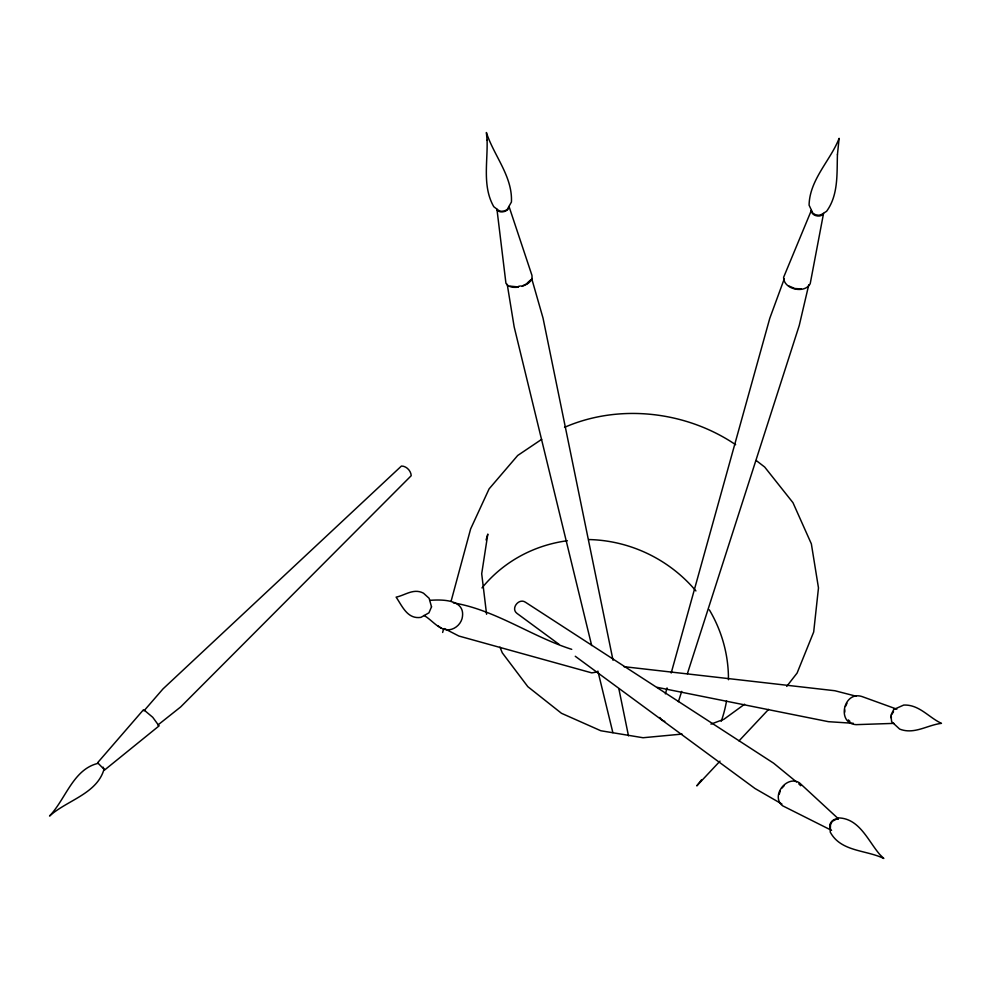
<?xml version="1.0" encoding="UTF-8"?>
<svg xmlns="http://www.w3.org/2000/svg" width="991" height="991" viewBox="0 0 991 991"><rect width="100%" height="100%" fill="white"/><g stroke="black" fill="none" stroke-linecap="round" stroke-linejoin="round"><path stroke-width="1.49" d="M808.767 284.813L799.254 325.444L687.382 673.694M442.655 632.456L443.448 629.496M451.054 601.388L470.638 528.921L489.108 488.873L517.698 455.476L541.705 439.323M665.395 693.873L667.054 687.915M671.192 673.025L769.784 318.309L784.228 278.954M143.98 710.844L163.007 688.894L401.429 466.043C406.372 465.981 411.005 470.812 411.215 475.705L180.622 706.979L157.866 725.04M486.073 539.996L487.82 534.075L481.7 573.739L486.581 614.271M779.248 794.138L780.251 791.004M678.389 701.702L681.697 691.384M158.486 725.164L152.738 717.286L144.698 710.547M891.64 714.635L893.523 711.711M845.447 706.422L846.971 703.3M530.705 279.834L527.299 283.537L521.65 286.238M786.693 686.404L797.098 673.062L813.685 631.998L818.479 587.923L811.356 543.861L792.973 502.685L764.68 467.034L756.22 460.518M701.529 779.806L696.784 785.875L720.011 761.125M143.484 709.742L97.614 762.736L104.699 769.933L159.179 725.796M781.961 788.068L784.277 785.553M739.026 740.872L768.595 709.37M527.2 283.079L529.256 281.295M744.613 704.217L723.888 719.293L710.956 724.124M597.065 672.009L591.751 672.877L458.883 636.036L444.377 628.579M521.811 286.387C526.481 284.838 533.307 281.271 531.944 275.349L509.027 206.487C509.027 211.517 500.133 213.783 497.073 210.104L496.949 209.237L505.93 283.24C508.284 287.551 514.032 287.663 518.33 287.167M564.536 427.332C619.561 403.325 686.354 411.29 735.656 444.711M518.33 286.449L520.461 285.965M682.068 734.083L643.035 737.738L600.819 730.751L561.476 713.297L527.831 686.676L502.288 652.834L499.96 647.123M518.454 286.956L509.981 286.126M893.956 723.38L856.187 724.644C836.144 723.566 843.552 690.306 862.108 696.586L896.843 709.172M801.162 288.938L794.782 288.505L788.947 286.027M98.245 763.305C73.086 769.189 65.864 798.969 49.55 816.014C67.091 800.195 96.907 793.927 104.03 769.264L103.126 767.158M429.648 600.373C442.011 599.369 466.699 599.171 462.054 618.657C460.592 623.574 456.74 627.588 451.859 629.198C440.4 632.679 432.77 620.217 423.962 615.461M853.288 723.294L828.451 721.683L657.169 687.345M623.946 666.67L834.88 690.739L856.013 696.178M838.175 819.148C832.836 817.81 827.51 824.685 830.582 829.405M453.395 602.875C495.351 609.812 531.51 636.544 571.733 649.34M664.788 721.436L661.728 719.912L659.808 717.484M831.573 830.371L782.494 805.72C770.465 796.046 786.656 774.801 799.427 782.816L838.312 818.727M781.924 804.035L755.018 788.514L575.263 656.265M559.122 644.398L516.906 613.33C510.464 608.462 518.912 597.759 525.366 602.181L773.624 763.194L796.491 781.936M438.245 625.99L441.131 628.158M848.358 719.937L849.944 721.386M798.783 783.819L800.74 785.727M531.696 278.545L543.031 318.099L613.02 660.241M591.677 645.537L514.156 326.832L507.243 284.392M597.883 671.08L612.872 732.671M618.904 688.968L628.48 735.842M891.281 716.357L891.343 718.103M844.741 709.804L844.827 712.083M481.985 587.911A138.864 132.769 28.4 0 1 567.385 540.727M588.889 539.55A138.864 132.769 28.4 0 1 695.917 590.933M709.333 609.812A138.864 132.769 28.4 0 1 728.447 679.715M726.552 700.885A138.864 132.769 28.4 0 1 721.237 721.312M487.077 140.214C487.77 162.313 482.233 186.481 493.778 206.71L498.597 210.389L500.963 211.306L504.221 211.021L507.132 209.658L511.43 202.015C512.657 176.336 493.952 155.884 486.383 132.521L487.077 140.214M837.432 154.707C836.825 173.846 838.485 194.979 826.593 211.294L821.601 214.44L818.925 215.282L815.568 214.787L812.806 213.127L809.09 205.149C809.548 179.631 830.805 160.009 839.117 138.331L837.432 154.707M811.282 210.588C811.344 215.976 821.006 218.169 823.533 213.486L810.217 283.649C804.865 294.228 783.361 289.31 783.621 277.307L811.282 210.588M830.508 824.363L830.223 832.068C840.851 851.926 865.961 849.77 883.823 858.479L879.835 854.564C868.054 840.901 859.519 818.529 838.696 817.922L832.329 821.316L830.508 824.363M431.519 606.839L428.942 612.834L420.952 617.356C407.326 619.511 402.123 605.848 396.115 597.139C405.133 595.331 413.619 587.936 423.467 593.175L429.128 598.304L431.519 606.839M893.746 709.482L890.884 715.291L891.665 721.721L899.655 729.079C914.235 734.851 927.403 724.978 941.45 723.356C928.691 717.447 919.214 704.403 903.73 705.059L893.746 709.482"/></g></svg>
